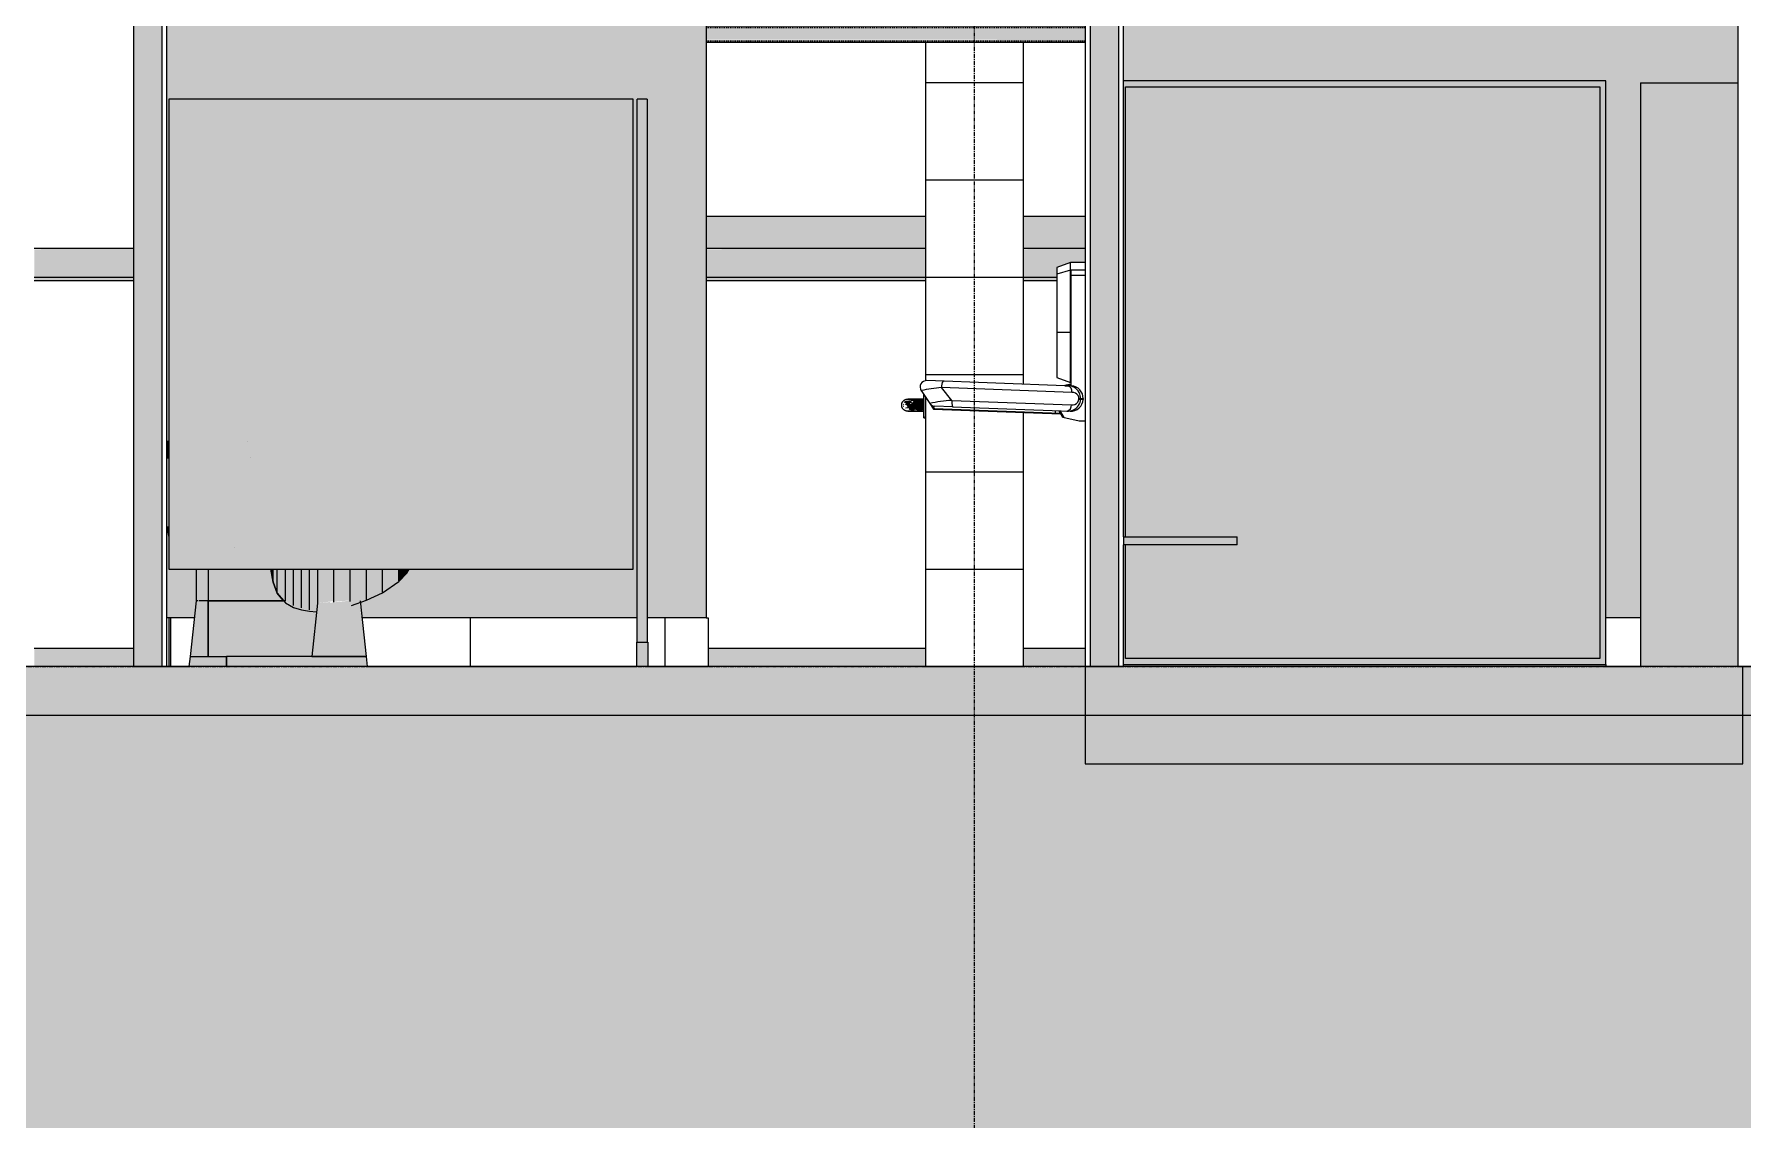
# Model space of a CAD drawing. Header units: inches. Extents: x -23445 to -32, y -314 to 853.
# Drawn here: x -18063.3 to -17852.5, y -55.9 to 78 of the extents above; entities that cross this region are included whole.
import ezdxf

# ---------------------------------------------------------------- set-up
doc = ezdxf.new("R2010")
doc.units = ezdxf.units.IN
doc.header["$MEASUREMENT"] = 0
doc.linetypes.add('Grid Line 1_2_', pattern=[0.875, 0.5, -0.125, 0.125, -0.125])
doc.linetypes.add('Hidden 1_8__2_', pattern=[0.1875, 0.125, -0.0625])
for name, color, linetype, lineweight in [('A-FLOR', 192, 'Continuous', 9), ('A-FLOR-LEVL', 51, 'Continuous', 9), ('A-FLOR-PATT', 8, 'Continuous', 25), ('A-GLAZ-CWMG', 51, 'Continuous', 9), ('A-WALL', 113, 'Continuous', 9), ('A-WALL-PATT', 111, 'Continuous', 25), ('C-TOPO', 7, 'Continuous', 9), ('I-FURN', 30, 'Continuous', 9), ('I-WALL', 2, 'Continuous', 9), ('P-SANR-FIXT', 6, 'Continuous', 9), ('Q-SPCQ', 91, 'Continuous', 9), ('S-BEAM', 12, 'Continuous', 9), ('S-GRID', 1, 'Continuous', 9)]:
    doc.layers.add(name, color=color, linetype=linetype, lineweight=lineweight)
pattern_1 = [(0, (-33544.221, 67.247), (61.44, 15.36), [2.534, -43.546, 2.534, -43.546, -245.76]), (0, (-33544.221, 67.247), (61.44, 15.36), [-92.16, 2.534, -89.626, 2.534, -43.546, -107.52]), (0, (-33544.221, 67.247), (61.44, 15.36), [-230.4, 2.534, -28.186, 2.534, -74.266]), (120, (-33521.181, 74.927), (-44.02215, 45.5286), [2.534, -43.546, 2.534, -43.546, -245.76]), (120, (-33521.181, 74.927), (-44.02215, 45.5286), [-92.16, 2.534, -89.626, 2.534, -43.546, -107.52]), (120, (-33521.181, 74.927), (-44.02215, 45.5286), [-230.4, 2.534, -28.186, 2.534, -74.266]), (240, (-33513.501, 105.647), (-17.41785, -60.8886), [2.534, -43.546, 2.534, -43.546, -245.76]), (240, (-33513.501, 105.647), (-17.41785, -60.8886), [-92.16, 2.534, -89.626, 2.534, -43.546, -107.52]), (240, (-33513.501, 105.647), (-17.41785, -60.8886), [-230.4, 2.534, -28.186, 2.534, -74.266])]
pattern_2 = [(0, (-32852.782, 12), (-48, 24), [48, 0, 0, 0]), (90, (-32828.78, 0), (-48, 3e-15), [12, -12]), (90, (-32840.78, 12), (-48, 3e-15), [12, -12]), (90, (-32816.78, 12), (-48, 3e-15), [12, -12]), (0, (-32852.782, 24), (-48, 24), [48, 0, 0, 0]), (90, (-32804.78, 0), (-48, 3e-15), [12, -12])]
pattern_3 = [(0, (-32889.5, 12), (-48, 24), [48, 0, 0, 0]), (90, (-32865.5, 0), (-48, 3e-15), [12, -12]), (90, (-32877.5, 12), (-48, 3e-15), [12, -12]), (90, (-32853.5, 12), (-48, 3e-15), [12, -12]), (0, (-32889.5, 24), (-48, 24), [48, 0, 0, 0]), (90, (-32841.5, 0), (-48, 3e-15), [12, -12])]

# ---------------------------------------------------------------- blocks, each defined once
blk = doc.blocks.new('Furniture 7 - Furniture 1-2413-Building Section - East_West looking South _ Fitness Center')
at = {"layer": 'I-FURN'}
blk.add_hatch(color=55, dxfattribs=at).paths.add_polyline_path([(-25369.52, 15), (-25369.52, 16), (-25383.52, 16), (-25383.52, 15), (-25381.37, 15)], flags=0)
at = {"layer": 'I-FURN', "color": 7}
for p, q in [((-25383.52, 16), (-25369.52, 16)), ((-25383.52, 16), (-25383.52, 15)), ((-25369.52, 15), (-25383.52, 15)), ((-25369.52, 15), (-25369.52, 16))]:
    blk.add_line(p, q, dxfattribs=at)
blk = doc.blocks.new('Toilet-Domestic-3D - Toilet-Domestic-3D-11065-Building Section - East_West looking South _ Fitness Center')
at = {"layer": 'P-SANR-FIXT'}
for points in [[(-25501.52, 27.29), (-25501.27, 27.29), (-25501.27, 27.75), (-25501.52, 27.68), (-25501.52, 27.39)], [(-25501.27, 26.02), (-25501.27, 27.29), (-25501.52, 27.29), (-25501.52, 26.02)], [(-25501.52, 25.75), (-25501.27, 25.83), (-25501.27, 26.02), (-25501.52, 26.02), (-25501.52, 25.75)], [(-25501.27, 17.25), (-25501.27, 25.75), (-25501.52, 25.75), (-25501.52, 17.25)], [(-25501.27, 15.97), (-25501.27, 17.25), (-25501.52, 17.19)], [(-25497.06, 8.12), (-25496.41, 8.12), (-25496.41, 12), (-25497.88, 12), (-25497.88, 8.12), (-25497.11, 8.12)], [(-25496.41, 8.12), (-25487.15, 8.12), (-25487.91, 9.04), (-25488.41, 10.41), (-25488.69, 12), (-25496.41, 12)], [(-25488.41, 10.47), (-25488.48, 12), (-25488.68, 12), (-25488.58, 11.43)], [(-25487.91, 9.09), (-25487.91, 12), (-25488.41, 12), (-25488.36, 10.31), (-25488.14, 9.72)], [(-25486.91, 8.05), (-25486.91, 12), (-25487.91, 12), (-25487.87, 9.04), (-25487.14, 8.12), (-25486.95, 8.08)], [(-25485.91, 7.49), (-25485.91, 12), (-25486.91, 12), (-25486.91, 8.05), (-25486.05, 7.56)], [(-25484.91, 7.22), (-25484.91, 12), (-25485.91, 12), (-25485.91, 7.49), (-25485.06, 7.26)], [(-25483.91, 7.07), (-25483.91, 12), (-25484.91, 12), (-25484.91, 7.22), (-25484.64, 7.16)], [(-25483.04, 6.99), (-25482.91, 8.08), (-25482.91, 12), (-25483.91, 12), (-25483.91, 7.07), (-25483.5, 7.03)], [(-25482.91, 7.83), (-25480.92, 8.08), (-25480.92, 12), (-25482.91, 12), (-25482.91, 7.96)], [(-25480.92, 7.97), (-25480.02, 8.1), (-25478.91, 8.13), (-25478.91, 12), (-25480.92, 12), (-25480.92, 7.97)], [(-25477.7, 7.94), (-25476.91, 8.25), (-25476.91, 12), (-25478.91, 12), (-25478.91, 8.11), (-25477.7, 7.96)], [(-25476.91, 8.25), (-25474.91, 9.17), (-25474.91, 12), (-25476.91, 12), (-25476.91, 8.37)], [(-25474.91, 9.17), (-25472.91, 10.57), (-25472.91, 12), (-25474.91, 12), (-25474.91, 9.59)], [(-25472.91, 10.57), (-25471.91, 11.61), (-25471.93, 12), (-25472.91, 12), (-25472.91, 11.01)], [(-25471.91, 11.51), (-25471.71, 12), (-25471.91, 12), (-25471.91, 11.61)], [(-25498.61, 1.25), (-25496.41, 1.25), (-25496.41, 8.12), (-25497.92, 8.08), (-25498.57, 1.59)], [(-25496.41, 1.25), (-25483.66, 1.25), (-25483.04, 6.99), (-25484.91, 7.22), (-25486.02, 7.55), (-25487.15, 8.12), (-25496.41, 8.08), (-25496.41, 3.2)], [(-25481.41, 1.25), (-25481.41, 7.97), (-25482.95, 7.82), (-25483.66, 1.25)], [(-25481.41, 1.25), (-25476.91, 1.25), (-25477.77, 7.96), (-25478.26, 8.03), (-25479.03, 8.12), (-25481.41, 7.88), (-25481.41, 3.2)], [(-25495.42, 0), (-25494.16, 0), (-25494.16, 1.25), (-25498.66, 1.25), (-25498.8, 0), (-25495.6, 0)], [(-25494.16, 0), (-25494.16, 0), (-25494.16, 1.25)], [(-25494.16, 0), (-25481.41, 0), (-25481.41, 1.25), (-25494.16, 1.25)], [(-25477.77, 0), (-25476.78, 0), (-25476.91, 1.25), (-25481.41, 1.25), (-25481.41, 0), (-25477.88, 0)]]:
    blk.add_hatch(color=50, dxfattribs=at).paths.add_polyline_path(points, flags=0)
at = {"layer": 'P-SANR-FIXT', "color": 7}
for p, q in [((-25501.27, 27.75), (-25501.52, 27.75)), ((-25501.52, 25.75), (-25501.27, 25.75)), ((-25501.52, 17.25), (-25501.27, 17.25)), ((-25501.52, 17.19), (-25501.27, 15.97)), ((-25497.91, 12), (-25497.91, 8.12)), ((-25496.41, 12), (-25496.41, 8.12)), ((-25496.41, 12), (-25496.41, 8.12)), ((-25488.41, 10.41), (-25488.69, 12)), ((-25488.69, 12), (-25488.41, 10.41)), ((-25488.41, 10.47), (-25488.41, 11.98)), ((-25487.91, 9.09), (-25487.91, 11.98)), ((-25486.91, 8.07), (-25486.91, 11.98)), ((-25485.91, 7.52), (-25485.91, 11.98)), ((-25484.91, 7.26), (-25484.91, 11.98)), ((-25483.91, 7.02), (-25483.91, 11.99)), ((-25482.91, 7.79), (-25482.91, 11.99)), ((-25480.92, 7.93), (-25480.92, 11.98)), ((-25478.91, 8.03), (-25478.91, 11.98)), ((-25476.91, 8.25), (-25476.91, 11.98)), ((-25474.91, 9.17), (-25474.91, 11.98)), ((-25472.91, 10.57), (-25472.91, 11.99)), ((-25472.91, 10.51), (-25471.91, 11.51)), ((-25471.91, 11.51), (-25471.63, 12)), ((-25471.91, 11.51), (-25471.91, 11.96)), ((-25487.91, 9.04), (-25488.41, 10.41)), ((-25488.41, 10.41), (-25487.91, 9.04)), ((-25487.15, 8.12), (-25487.91, 9.04)), ((-25487.91, 9.04), (-25486.91, 7.85)), ((-25476.91, 8.19), (-25474.91, 9.12)), ((-25474.91, 9.12), (-25472.91, 10.51)), ((-25497.91, 8.12), (-25498.66, 1.25)), ((-25497.79, 8.12), (-25497.91, 8.12)), ((-25497.71, 8.12), (-25497.86, 8.12)), ((-25497.32, 8.12), (-25497.59, 8.12)), ((-25497.16, 8.12), (-25497.32, 8.12)), ((-25496.41, 8.12), (-25497.18, 8.12)), ((-25496.41, 8.12), (-25496.41, 1.25)), ((-25496.41, 8.12), (-25487.15, 8.12)), ((-25496.41, 1.25), (-25496.41, 8.12)), ((-25486.99, 8.12), (-25496.41, 8.12)), ((-25486.91, 7.85), (-25485.91, 7.28)), ((-25485.91, 7.28), (-25484.91, 7.01)), ((-25484.91, 7.01), (-25483.91, 6.84)), ((-25483.91, 6.84), (-25483.06, 6.76)), ((-25482.95, 7.83), (-25483.66, 1.25)), ((-25478.75, 7.52), (-25476.91, 8.19)), ((-25476.91, 1.25), (-25477.66, 8.12)), ((-25498.66, 1.25), (-25498.8, 0)), ((-25498.66, 1.25), (-25498.61, 1.25)), ((-25498.61, 1.25), (-25494.16, 1.25)), ((-25494.16, 1.25), (-25494.16, 0)), ((-25494.16, 0), (-25494.16, 1.25)), ((-25481.41, 1.25), (-25494.16, 1.25)), ((-25483.66, 1.25), (-25481.41, 1.25)), ((-25480.02, 1.25), (-25481.41, 1.25)), ((-25481.41, 1.25), (-25480.02, 1.25)), ((-25478.77, 1.25), (-25480.02, 1.25)), ((-25480.02, 1.25), (-25478.77, 1.25)), ((-25477.77, 1.25), (-25478.77, 1.25)), ((-25478.77, 1.25), (-25477.77, 1.25)), ((-25477.13, 1.25), (-25477.77, 1.25)), ((-25477.77, 1.25), (-25477.13, 1.25)), ((-25476.91, 1.25), (-25477.13, 1.25)), ((-25477.13, 1.25), (-25476.91, 1.25)), ((-25476.78, 0), (-25476.91, 1.25))]:
    blk.add_line(p, q, dxfattribs=at)
at = {"layer": 'P-SANR-FIXT', "color": 7, "flags": 128}
for points in [[(-25491.55, 27.75), (-25491.55, 27.75), (-25491.55, 27.75)], [(-25491.19, 25.75), (-25491.19, 25.75), (-25491.19, 25.75)], [(-25493.13, 14.75), (-25493.13, 14.75), (-25493.13, 14.75)]]:
    blk.add_lwpolyline(points, dxfattribs=at)
blk = doc.blocks.new('Locker-Double Stacked - 12_ x 12_-11070-Building Section - East_West looking South _ Fitness Center')
at = {"layer": 'I-FURN'}
blk.add_hatch(color=251, dxfattribs=at).paths.add_polyline_path([(-25307.77, 0), (-25307.77, 72), (-25319.77, 72), (-25319.77, 0), (-25311.19, 0)], flags=0)
at = {"layer": 'I-FURN', "color": 7}
for p, q in [((-25319.77, 72), (-25307.77, 72)), ((-25319.77, 72), (-25319.77, 0)), ((-25307.77, 72), (-25307.77, 0)), ((-25307.77, 0), (-25319.77, 0))]:
    blk.add_line(p, q, dxfattribs=at)
blk = doc.blocks.new('Partition-Floor_Braced-Bradley_Corp-St_Stl-ADA-N_Stalls - ADA _optional_ _ n Standard Stalls-320718-Building Section - East_West looking South _ Fitness Center')
at = {"layer": 'Q-SPCQ'}
for color, points in [(252, [(-25495.42, 12), (-25444.02, 12), (-25444.02, 70), (-25501.27, 70), (-25501.27, 12)]), (252, [(-25443.12, 3), (-25442.27, 3), (-25442.27, 70), (-25443.52, 70), (-25443.52, 3)]), (9, [(-25442.78, 0), (-25442.2, 0), (-25442.2, 3), (-25443.58, 3), (-25443.58, 0), (-25443.12, 0)])]:
    blk.add_hatch(color=color, dxfattribs=at).paths.add_polyline_path(points, flags=0)
at = {"layer": 'Q-SPCQ', "color": 7}
for p, q in [((-25444.02, 70), (-25501.27, 70)), ((-25501.27, 70), (-25501.27, 12)), ((-25444.02, 12), (-25444.02, 70)), ((-25443.52, 3), (-25443.52, 70)), ((-25442.27, 70), (-25443.52, 70)), ((-25442.27, 70), (-25442.27, 3)), ((-25501.27, 12), (-25444.02, 12)), ((-25443.58, 3), (-25442.2, 3)), ((-25443.58, 3), (-25443.58, 0)), ((-25442.2, 3), (-25442.2, 0))]:
    blk.add_line(p, q, dxfattribs=at)
blk = doc.blocks.new('817_Grab_Bars - 8170-001240-25748-Building Section - East_West looking South _ Fitness Center')
at = {"layer": 'Q-SPCQ'}
h = blk.add_hatch(color=9, dxfattribs=at)
h.paths.add_polyline_path([(-25409.12, 32.25), (-25408.89, 32.25), (-25408.89, 32.44), (-25409.05, 32.5), (-25408.89, 32.62), (-25408.89, 32.97), (-25410.44, 32.77), (-25410.67, 32.62), (-25410.45, 32.5), (-25410.38, 32.42), (-25410.52, 32.25), (-25409.27, 32.25)], flags=0)
h.paths.add_polyline_path([(-25410.74, 32.25), (-25410.52, 32.25), (-25410.67, 32.42)], flags=0)
h.paths.add_polyline_path([(-25409.88, 32.37), (-25409.82, 32.5), (-25409.66, 32.41)], flags=0)
h.paths.add_polyline_path([(-25409.54, 32.57), (-25409.72, 32.65), (-25409.61, 32.77), (-25409.46, 32.7)], flags=0)
h = blk.add_hatch(color=9, dxfattribs=at)
h.paths.add_polyline_path([(-25409.37, 31.59), (-25409.25, 31.69), (-25408.89, 31.6), (-25408.89, 32.25), (-25410.3, 32.25), (-25410.15, 32), (-25410.39, 31.99), (-25410.48, 31.86), (-25409.96, 31.85), (-25410.03, 31.74), (-25409.89, 31.64), (-25409.37, 31.59)], flags=0)
h.paths.add_polyline_path([(-25410.58, 32), (-25410.63, 32.25), (-25410.73, 32.02)], flags=0)
for points in [[(-25408.89, 32.44), (-25408.89, 32.62), (-25409.11, 32.46)], [(-25408.89, 32.25), (-25408.17, 32.25), (-25408.17, 32.97), (-25408.89, 32.9), (-25408.89, 32.44)], [(-25408.89, 31.53), (-25408.17, 31.6), (-25408.17, 32.25), (-25408.89, 32.25), (-25408.89, 31.6)]]:
    blk.add_hatch(color=9, dxfattribs=at).paths.add_polyline_path(points, flags=0)
h = blk.add_hatch(color=9, dxfattribs=at)
h.paths.add_polyline_path([(-25407.89, 30.69), (-25407.89, 30.83), (-25408.17, 30.79)], flags=0)
h.paths.add_polyline_path([(-25407.89, 30.9), (-25407.96, 33.25), (-25408.17, 33.57), (-25408.17, 30.9)], flags=0)
at = {"layer": 'Q-SPCQ', "color": 7}
for p, q in [((-25408.17, 33), (-25408.89, 33)), ((-25408.17, 33), (-25408.89, 33)), ((-25408.17, 30.69), (-25408.17, 33.58)), ((-25408.89, 31.5), (-25408.17, 31.5)), ((-25408.89, 31.5), (-25408.17, 31.5)), ((-25408.17, 30.9), (-25408.17, 30.69)), ((-25408.17, 30.69), (-25408.17, 30.9)), ((-25408.17, 30.9), (-25408.17, 30.69)), ((-25408.17, 30.69), (-25407.89, 30.69)), ((-25408.17, 30.69), (-25407.89, 30.69))]:
    blk.add_line(p, q, dxfattribs=at)
at = {"layer": 'Q-SPCQ', "color": 7, "flags": 128}
for points in [[(-25410.89, 32.25), (-25410.89, 32.28), (-25410.89, 32.31), (-25410.88, 32.34), (-25410.88, 32.37), (-25410.88, 32.4), (-25410.87, 32.43), (-25410.86, 32.46), (-25410.85, 32.49), (-25410.84, 32.51), (-25410.83, 32.54), (-25410.82, 32.57), (-25410.81, 32.6), (-25410.79, 32.62), (-25410.78, 32.65), (-25410.76, 32.67), (-25410.74, 32.7), (-25410.72, 32.72), (-25410.7, 32.74), (-25410.68, 32.77), (-25410.66, 32.79), (-25410.64, 32.81), (-25410.62, 32.83), (-25410.59, 32.85), (-25410.57, 32.86), (-25410.55, 32.88), (-25410.52, 32.9), (-25410.49, 32.91), (-25410.47, 32.93), (-25410.44, 32.94), (-25410.41, 32.95), (-25410.38, 32.96), (-25410.36, 32.97), (-25410.33, 32.98), (-25410.3, 32.98), (-25410.27, 32.99), (-25410.24, 32.99), (-25410.21, 33), (-25410.18, 33), (-25410.15, 33), (-25410.14, 33)], [(-25410.14, 31.5), (-25410.17, 31.5), (-25410.2, 31.5), (-25410.23, 31.51), (-25410.26, 31.51), (-25410.29, 31.51), (-25410.32, 31.52), (-25410.35, 31.53), (-25410.38, 31.54), (-25410.4, 31.55), (-25410.43, 31.56), (-25410.46, 31.57), (-25410.49, 31.58), (-25410.51, 31.6), (-25410.54, 31.61), (-25410.56, 31.63), (-25410.59, 31.65), (-25410.61, 31.67), (-25410.63, 31.69), (-25410.66, 31.71), (-25410.68, 31.73), (-25410.7, 31.75), (-25410.72, 31.77), (-25410.74, 31.8), (-25410.75, 31.82), (-25410.77, 31.84), (-25410.79, 31.87), (-25410.8, 31.9), (-25410.82, 31.92), (-25410.83, 31.95), (-25410.84, 31.98), (-25410.85, 32.01), (-25410.86, 32.03), (-25410.87, 32.06), (-25410.87, 32.09), (-25410.88, 32.12), (-25410.88, 32.15), (-25410.89, 32.18), (-25410.89, 32.21), (-25410.89, 32.24), (-25410.89, 32.25)], [(-25410.14, 33), (-25410.14, 33), (-25410.14, 33), (-25410.13, 33), (-25410.12, 33), (-25410.12, 33), (-25410.1, 33), (-25410.09, 33), (-25410.08, 33), (-25410.06, 33), (-25410.04, 33), (-25410.02, 33), (-25410, 33), (-25409.97, 33), (-25409.95, 33), (-25409.92, 33), (-25409.89, 33), (-25409.86, 33), (-25409.83, 33), (-25409.8, 33), (-25409.76, 33), (-25409.72, 33), (-25409.69, 33), (-25409.65, 33), (-25409.61, 33), (-25409.57, 33), (-25409.52, 33), (-25409.48, 33), (-25409.43, 33), (-25409.39, 33), (-25409.34, 33), (-25409.3, 33), (-25409.25, 33), (-25409.2, 33), (-25409.15, 33), (-25409.1, 33), (-25409.05, 33), (-25409, 33), (-25408.95, 33), (-25408.9, 33), (-25408.89, 33)], [(-25408.89, 33), (-25408.94, 33), (-25408.99, 33), (-25409.04, 33), (-25409.09, 33), (-25409.14, 33), (-25409.19, 33), (-25409.24, 33), (-25409.28, 33), (-25409.33, 33), (-25409.38, 33), (-25409.42, 33), (-25409.47, 33), (-25409.51, 33), (-25409.55, 33), (-25409.6, 33), (-25409.64, 33), (-25409.68, 33), (-25409.71, 33), (-25409.75, 33), (-25409.79, 33), (-25409.82, 33), (-25409.85, 33), (-25409.88, 33), (-25409.91, 33), (-25409.94, 33), (-25409.97, 33), (-25409.99, 33), (-25410.02, 33), (-25410.04, 33), (-25410.06, 33), (-25410.07, 33), (-25410.09, 33), (-25410.1, 33), (-25410.11, 33), (-25410.12, 33), (-25410.13, 33), (-25410.14, 33), (-25410.14, 33), (-25410.14, 33)], [(-25408.89, 31.5), (-25408.94, 31.5), (-25408.99, 31.5), (-25409.04, 31.5), (-25409.09, 31.5), (-25409.14, 31.5), (-25409.19, 31.5), (-25409.24, 31.5), (-25409.28, 31.5), (-25409.33, 31.5), (-25409.38, 31.5), (-25409.42, 31.5), (-25409.47, 31.5), (-25409.51, 31.5), (-25409.55, 31.5), (-25409.6, 31.5), (-25409.64, 31.5), (-25409.68, 31.5), (-25409.71, 31.5), (-25409.75, 31.5), (-25409.79, 31.5), (-25409.82, 31.5), (-25409.85, 31.5), (-25409.88, 31.5), (-25409.91, 31.5), (-25409.94, 31.5), (-25409.97, 31.5), (-25409.99, 31.5), (-25410.02, 31.5), (-25410.04, 31.5), (-25410.06, 31.5), (-25410.07, 31.5), (-25410.09, 31.5), (-25410.1, 31.5), (-25410.11, 31.5), (-25410.12, 31.5), (-25410.13, 31.5), (-25410.14, 31.5), (-25410.14, 31.5), (-25410.14, 31.5)], [(-25410.14, 31.5), (-25410.14, 31.5), (-25410.14, 31.5), (-25410.13, 31.5), (-25410.12, 31.5), (-25410.12, 31.5), (-25410.1, 31.5), (-25410.09, 31.5), (-25410.08, 31.5), (-25410.06, 31.5), (-25410.04, 31.5), (-25410.02, 31.5), (-25410, 31.5), (-25409.97, 31.5), (-25409.95, 31.5), (-25409.92, 31.5), (-25409.89, 31.5), (-25409.86, 31.5), (-25409.83, 31.5), (-25409.8, 31.5), (-25409.76, 31.5), (-25409.72, 31.5), (-25409.69, 31.5), (-25409.65, 31.5), (-25409.61, 31.5), (-25409.57, 31.5), (-25409.52, 31.5), (-25409.48, 31.5), (-25409.43, 31.5), (-25409.39, 31.5), (-25409.34, 31.5), (-25409.3, 31.5), (-25409.25, 31.5), (-25409.2, 31.5), (-25409.15, 31.5), (-25409.1, 31.5), (-25409.05, 31.5), (-25409, 31.5), (-25408.95, 31.5), (-25408.9, 31.5), (-25408.89, 31.5)]]:
    blk.add_lwpolyline(points, dxfattribs=at)
blk = doc.blocks.new('Bradley-Washroom_Accessories-Mirrors-780_Custom - Bradley-Washroom_Accessories-Mirrors-780_Custom-177612-Building Section - East_West looking South _ Fitness Center')
at = {"layer": 'Q-SPCQ'}
for color, points in [(9, [(-25383.52, 0.25), (-25324.02, 0.25), (-25324.02, 72.25), (-25383.52, 72.25), (-25383.52, 16), (-25383.27, 16), (-25383.27, 71.5), (-25324.77, 71.5), (-25324.77, 1), (-25383.27, 1), (-25383.27, 15), (-25383.52, 15), (-25383.52, 0.75)]), (7, [(-25324.77, 1), (-25324.77, 71.5), (-25383.27, 71.5), (-25383.27, 16), (-25369.52, 16), (-25369.52, 15), (-25383.27, 15), (-25383.27, 1), (-25369.52, 1)])]:
    blk.add_hatch(color=color, dxfattribs=at).paths.add_polyline_path(points, flags=0)
at = {"layer": 'Q-SPCQ', "color": 7}
for p, q in [((-25324.02, 72.25), (-25383.52, 72.25)), ((-25324.02, 0.25), (-25324.02, 72.25)), ((-25383.27, 71.5), (-25324.77, 71.5)), ((-25383.27, 16), (-25383.27, 71.5)), ((-25324.77, 71.5), (-25324.77, 1)), ((-25383.27, 1), (-25383.27, 15)), ((-25383.52, 0.25), (-25324.02, 0.25)), ((-25324.77, 1), (-25383.27, 1))]:
    blk.add_line(p, q, dxfattribs=at)
blk = doc.blocks.new('HSS-Hollow Structural Section - HSS2X2X3_16-322122-Building Section - East_West looking South _ Fitness Center')
at = {"layer": 'S-BEAM'}
for points in [[(-25388.27, 78.65), (-25388.27, 79), (-25435.02, 78.93), (-25435.02, 78.65), (-25390.14, 78.65)], [(-25388.27, 77.35), (-25388.27, 78.65), (-25435.02, 78.65), (-25435.02, 77.35), (-25390.14, 77.35)], [(-25416.46, 77), (-25388.27, 77.07), (-25388.27, 77.35), (-25435.02, 77.32), (-25435.02, 77), (-25425.24, 77)]]:
    blk.add_hatch(color=9, dxfattribs=at).paths.add_polyline_path(points, flags=0)
at = {"layer": 'S-BEAM', "color": 7}
for p, q in [((-25388.27, 79), (-25435.02, 79)), ((-25435.02, 77), (-25388.27, 77))]:
    blk.add_line(p, q, dxfattribs=at)
at = {"layer": 'S-BEAM', "color": 7, "linetype": 'Hidden 1_8__2_'}
for p, q in [((-25435.02, 78.83), (-25388.27, 78.83)), ((-25435.02, 77.17), (-25388.27, 77.17))]:
    blk.add_line(p, q, dxfattribs=at)
blk = doc.blocks.new('Plate - 1_2X6-187692-Building Section - East_West looking South _ Fitness Center')
at = {"layer": 'S-BEAM'}
h = blk.add_hatch(color=55, dxfattribs=at)
h.paths.add_polyline_path([(-25395.89, 51.55), (-25388.27, 51.55), (-25388.27, 55.55), (-25395.89, 55.55)], flags=0)
h.paths.add_polyline_path([(-25407.89, 51.55), (-25407.89, 55.55), (-25435.02, 55.55), (-25435.02, 51.55), (-25416.46, 51.55)], flags=0)
at = {"layer": 'S-BEAM', "color": 7}
for p, q in [((-25435.02, 55.55), (-25407.89, 55.55)), ((-25395.89, 55.55), (-25388.27, 55.55))]:
    blk.add_line(p, q, dxfattribs=at)
blk = doc.blocks.new('Change_Table-Flip_Down-Frost_Products_LTD_-1125 - Polyethylene-White-366105-Building Section - East_West looking South _ Fitness Center')
at = {"layer": 'Q-SPCQ', "color": 130, "lineweight": 13}
for p, q in [((-25390.07, 49.84), (-25391.77, 49.22)), ((-25391.77, 49.22), (-25391.77, 35.66)), ((-25390.07, 48.88), (-25391.77, 48.42)), ((-25390.07, 35.05), (-25390.07, 49.84)), ((-25388.27, 49.84), (-25390.07, 49.84)), ((-25388.27, 48.88), (-25390.07, 48.88)), ((-25390.02, 48.88), (-25390.02, 34.71)), ((-25390.02, 48.28), (-25388.27, 48.28)), ((-25390.02, 41.22), (-25391.77, 41.22)), ((-25408.49, 34.04), (-25407.43, 32.47)), ((-25390.76, 34.65), (-25407.79, 35.28)), ((-25404.72, 32.84), (-25405.98, 34.41)), ((-25389.89, 33.82), (-25405.98, 34.41)), ((-25391.77, 35.66), (-25390.07, 35.05)), ((-25390.76, 34.65), (-25390.39, 34.64)), ((-25390.07, 35.05), (-25390.02, 35.05)), ((-25390.02, 35.05), (-25390.02, 34.81)), ((-25407.43, 32.47), (-25406.95, 31.75)), ((-25407.14, 32.21), (-25406.89, 31.85)), ((-25406.89, 31.85), (-25406.95, 31.75)), ((-25406.95, 31.75), (-25391.25, 31.17)), ((-25406.89, 31.85), (-25391.31, 31.27)), ((-25404.63, 32.04), (-25406.8, 32.12)), ((-25404.72, 32.84), (-25389.95, 32.3)), ((-25404.63, 32.04), (-25390.09, 31.5)), ((-25388.52, 32.94), (-25389.03, 32.96)), ((-25389.02, 33.09), (-25388.51, 33.07)), ((-25388.81, 33.08), (-25388.82, 32.95)), ((-25388.51, 33.07), (-25388.52, 32.94)), ((-25391.96, 31.57), (-25391.97, 31.19)), ((-25391, 30.76), (-25391.48, 31.55)), ((-25391.37, 31.55), (-25390.89, 30.74)), ((-25391.25, 31.17), (-25391, 30.76)), ((-25391, 30.76), (-25389.01, 30.3)), ((-25389.01, 30.3), (-25388.27, 30.3))]:
    blk.add_line(p, q, dxfattribs=at)
at = {"layer": 'Q-SPCQ', "color": 7}
blk.add_line((-25406.97, 32.14), (-25406.88, 32.12), dxfattribs=at)
at = {"layer": 'Q-SPCQ', "color": 130, "lineweight": 13}
for centre, radius, start, end in [((-25407.82, 34.48), 0.8, 87.8811, 213.9085), ((-25404.07, 13.23), 21.27, 95.1371, 101.9817), ((-25404.51, 34.48), 1.47, 150.3167, 182.6335), ((-25390.02, 33), 1.81, 90, 114.1712), ((-25390.38, 33.07), 1.56, 264.823, 90.3037), ((-25390.02, 33), 1.71, 90, 106.2735), ((-25390.57, 33.97), 0.697, 347.7093, 74.2407), ((-25389.8, 33.05), 0.773, 258.4737, 97.2886), ((-25402.24, 4.5), 28.45, 95.0033, 100.5264), ((-25406.77, 32.92), 0.8, 213.9085, 267.8811), ((-25401.96, 32.74), 2.75, 177.9571, 194.8424), ((-25390.7, 32.24), 0.755, 285.8122, 4.1878)]:
    blk.add_arc(centre, radius, start, end, dxfattribs=at)
for centre, start_param, end_param in [((-25390.03, 33.12), 3.141593, 4.712389), ((-25390.04, 33), 1.570796, 3.141593)]:
    blk.add_ellipse(centre, major_axis=(-1.52, 0.06), ratio=0.984808, start_param=start_param, end_param=end_param, dxfattribs=at)
blk = doc.blocks.new('Locker Rooms and Restrooms_rvt-2-Building Section - East_West looking South _ Fitness Center')
at = {"layer": 'A-FLOR'}
blk.add_hatch(color=9, dxfattribs=at).paths.add_polyline_path([(-25381.37, -12), (-25307.14, -12), (-25307.14, 0), (-25388.27, 0), (-25388.27, -12)], flags=0)
at = {"layer": 'A-WALL-PATT', "lineweight": 9}
h = blk.add_hatch(dxfattribs=at)
h.set_pattern_fill('FP_24', color=27, style=0, pattern_type=2)
h.set_pattern_definition([(0, (-32860.22, 12), (-48, 24), [48, 0, 0, 0]), (90, (-32836.22, 0), (-48, 3e-15), [12, -12]), (90, (-32848.22, 12), (-48, 3e-15), [12, -12]), (90, (-32824.22, 12), (-48, 3e-15), [12, -12]), (0, (-32860.22, 24), (-48, 24), [48, 0, 0, 0]), (90, (-32812.22, 0), (-48, 3e-15), [12, -12])])
h.paths.add_polyline_path([(-25407.89, 0), (-25403.33, 0), (-25403.33, 31.61), (-25406.95, 31.75), (-25407.89, 33.15), (-25407.89, 17.85)], flags=0)
h.paths.add_polyline_path([(-25403.33, 35.12), (-25403.33, 77), (-25407.89, 77), (-25407.89, 35.27), (-25407.43, 35.27), (-25406.95, 35.25)], flags=0)
h.paths.add_polyline_path([(-25403.33, 79), (-25403.33, 96), (-25407.89, 96), (-25407.89, 79), (-25407.69, 79)], flags=0)
h = blk.add_hatch(dxfattribs=at)
h.set_pattern_fill('FP_23', color=27, style=0, pattern_type=2)
h.set_pattern_definition(pattern_2)
h.paths.add_polyline_path([(-25403.33, 0), (-25400.45, 0), (-25400.45, 31.51), (-25403.33, 31.61), (-25403.33, 17.85)], flags=0)
h.paths.add_polyline_path([(-25400.45, 35.01), (-25400.45, 77), (-25403.33, 77), (-25403.33, 35.12)], flags=0)
h.paths.add_polyline_path([(-25403.33, 79), (-25400.45, 79), (-25400.45, 96), (-25403.33, 96), (-25403.33, 81.34)], flags=0)
h = blk.add_hatch(dxfattribs=at)
h.set_pattern_fill('FP_23', color=27, style=0, pattern_type=2)
h.set_pattern_definition(pattern_2)
h.paths.add_polyline_path([(-25395.89, 0), (-25395.89, 31.34), (-25400.45, 31.51), (-25400.45, 0), (-25398.92, 0)], flags=0)
h.paths.add_polyline_path([(-25395.89, 34.84), (-25395.89, 77), (-25400.45, 77), (-25400.45, 35.01), (-25398.92, 34.95)], flags=0)
h.paths.add_polyline_path([(-25395.89, 79), (-25395.89, 96), (-25400.45, 96), (-25400.45, 79), (-25398.92, 79)], flags=0)
h = blk.add_hatch(dxfattribs=at)
h.set_pattern_fill('FP_11', style=0, pattern_type=2)
h.set_pattern_definition(pattern_1)
h.paths.add_polyline_path([(-25387.64, 0), (-25387.64, 96), (-25388.27, 96), (-25388.27, 0)], flags=0)
h = blk.add_hatch(dxfattribs=at)
h.set_pattern_fill('FP_11', style=0, pattern_type=2)
h.set_pattern_definition(pattern_1)
h.paths.add_polyline_path([(-25383.52, 0), (-25383.52, 96), (-25384.14, 96), (-25384.14, 0)], flags=0)
h = blk.add_hatch(dxfattribs=at)
h.set_pattern_fill('FP_27', color=27, style=0, pattern_type=2)
h.set_pattern_definition(pattern_3)
h.paths.add_polyline_path([(-25501.52, 0), (-25501.27, 0), (-25501.27, 6), (-25501.52, 6), (-25501.52, 1.25)], flags=0)
h.paths.add_polyline_path([(-25501.02, 0), (-25498.8, 0), (-25498.17, 6), (-25501.02, 6), (-25501.02, 1.25)], flags=0)
h.paths.add_polyline_path([(-25476.78, 0), (-25443.58, 0), (-25443.58, 6), (-25477.47, 6), (-25476.91, 1.25)], flags=0)
h.paths.add_polyline_path([(-25435.02, 0), (-25435.02, 6), (-25442.27, 6), (-25442.2, 0)], flags=0)
h = blk.add_hatch(dxfattribs=at)
h.set_pattern_fill('FP_27', color=27, style=0, pattern_type=2)
h.set_pattern_definition(pattern_3)
h.paths.add_polyline_path([(-25434.77, 0), (-25434.77, 6), (-25435.02, 6), (-25435.02, 0)], flags=0)
h = blk.add_hatch(dxfattribs=at)
h.set_pattern_fill('FP_26', color=27, style=0, pattern_type=2)
h.set_pattern_definition([(0, (-32762.5, 12), (-48, 24), [48, 0, 0, 0]), (90, (-32738.5, 0), (-48, 3e-15), [12, -12]), (90, (-32750.5, 12), (-48, 3e-15), [12, -12]), (90, (-32726.5, 12), (-48, 3e-15), [12, -12]), (0, (-32762.5, 24), (-48, 24), [48, 0, 0, 0]), (90, (-32714.5, 0), (-48, 3e-15), [12, -12])])
h.paths.add_polyline_path([(-25324.02, 0), (-25319.77, 0), (-25319.77, 6), (-25324.02, 6), (-25324.02, 0.25)], flags=0)
at = {"layer": 'I-WALL'}
for color, points in [(9, [(-25504.2, 0), (-25502.14, 0), (-25502.14, 154.22), (-25505.64, 154.22), (-25505.64, 0)]), (135, [(-25501.02, 0), (-25501.02, 6), (-25501.27, 6), (-25501.27, 0)])]:
    blk.add_hatch(color=color, dxfattribs=at).paths.add_polyline_path(points, flags=0)
at = {"layer": 'I-WALL', "lineweight": 5}
h = blk.add_hatch(color=90, dxfattribs=at)
h.paths.add_polyline_path([(-25501.27, 6), (-25498.13, 6), (-25497.88, 9.04), (-25497.88, 12), (-25501.27, 12), (-25501.27, 15.97), (-25501.52, 17.19), (-25501.52, 6)], flags=0)
h.paths.add_polyline_path([(-25435.64, 6), (-25435.64, 96), (-25501.52, 96), (-25501.52, 27.75), (-25501.27, 27.75), (-25501.27, 70), (-25444.02, 70), (-25444.02, 12), (-25471.65, 12), (-25471.95, 11.48), (-25473.34, 10.27), (-25475.32, 8.99), (-25477.7, 7.94), (-25477.47, 6), (-25443.52, 6), (-25443.52, 70), (-25442.27, 70), (-25442.27, 6)], flags=0)
h.paths.add_polyline_path([(-25487.14, 8.13), (-25487.91, 9.09), (-25488.49, 10.93), (-25488.38, 10.31), (-25487.91, 9.04), (-25487.15, 8.13)], flags=0)
for color, points in [(90, [(-25435.64, 6), (-25435.02, 6), (-25435.02, 96), (-25435.64, 96), (-25435.64, 8.08)]), (254, [(-25384.14, 0), (-25384.14, 96), (-25387.64, 96), (-25387.64, 0)])]:
    blk.add_hatch(color=color, dxfattribs=at).paths.add_polyline_path(points, flags=0)
at = {"layer": 'I-WALL'}
h = blk.add_hatch(color=50, dxfattribs=at)
h.paths.add_polyline_path([(-25381.37, 0), (-25324.02, 0), (-25324.02, 0.25), (-25383.52, 0.25), (-25383.52, 0), (-25383.27, 0)], flags=0)
h.paths.add_polyline_path([(-25319.77, 6), (-25319.77, 72), (-25307.77, 72), (-25307.77, 96), (-25383.52, 96), (-25383.52, 72.25), (-25324.02, 72.25), (-25324.02, 6)], flags=0)
at = {"layer": 'A-FLOR', "color": 250, "lineweight": 25}
for p, q in [((-25319.77, 0), (-25388.27, 0)), ((-25388.27, 0), (-25388.27, -12)), ((-25307.14, 0), (-25307.77, 0)), ((-25307.14, -12), (-25307.14, 0)), ((-25388.27, -12), (-25307.14, -12))]:
    blk.add_line(p, q, dxfattribs=at)
at = {"layer": 'A-WALL', "color": 7}
for p, q in [((-25502.14, 154.22), (-25502.14, 0)), ((-25387.64, 96), (-25387.64, 0)), ((-25384.14, 96), (-25384.14, 0))]:
    blk.add_line(p, q, dxfattribs=at)
at = {"layer": 'I-WALL', "color": 250, "lineweight": 25}
for p, q in [((-25505.64, 154.22), (-25505.64, 0)), ((-25501.52, 0), (-25501.52, 154.22)), ((-25388.27, 96), (-25388.27, 0)), ((-25383.52, 16), (-25383.52, 96)), ((-25383.52, 0), (-25383.52, 15)), ((-25501.27, 6), (-25501.27, 0)), ((-25501.02, 6), (-25501.27, 6)), ((-25501.02, 0), (-25501.02, 6)), ((-25505.64, 0), (-25501.52, 0)), ((-25501.27, 0), (-25501.02, 0)), ((-25388.27, 0), (-25383.52, 0))]:
    blk.add_line(p, q, dxfattribs=at)
at = {"layer": 'I-WALL', "color": 7}
for p, q in [((-25435.02, 96), (-25435.02, 6)), ((-25407.89, 35.27), (-25407.89, 77.01)), ((-25395.89, 77.03), (-25395.89, 34.84)), ((-25407.89, 0), (-25407.89, 33.15)), ((-25395.89, 31.34), (-25395.89, 0)), ((-25501.27, 6), (-25501.52, 6)), ((-25498.13, 6), (-25501.02, 6)), ((-25443.52, 6), (-25477.47, 6)), ((-25435.02, 6), (-25442.27, 6)), ((-25435.02, 6), (-25434.77, 6)), ((-25434.77, 6), (-25434.77, 0)), ((-25319.77, 6), (-25324.02, 6)), ((-25324.02, 0.25), (-25324.02, 0))]:
    blk.add_line(p, q, dxfattribs=at)
at = {"lineweight": 9}
for name in ['HSS-Hollow Structural Section - HSS2X2X3_16-322122-Building Section - East_West looking South _ Fitness Center', 'Bradley-Washroom_Accessories-Mirrors-780_Custom - Bradley-Washroom_Accessories-Mirrors-780_Custom-177612-Building Section - East_West looking South _ Fitness Center', 'Locker-Double Stacked - 12_ x 12_-11070-Building Section - East_West looking South _ Fitness Center', 'Partition-Floor_Braced-Bradley_Corp-St_Stl-ADA-N_Stalls - ADA _optional_ _ n Standard Stalls-320718-Building Section - East_West looking South _ Fitness Center', 'Plate - 1_2X6-187692-Building Section - East_West looking South _ Fitness Center', 'Change_Table-Flip_Down-Frost_Products_LTD_-1125 - Polyethylene-White-366105-Building Section - East_West looking South _ Fitness Center', '817_Grab_Bars - 8170-001240-25748-Building Section - East_West looking South _ Fitness Center', 'Toilet-Domestic-3D - Toilet-Domestic-3D-11065-Building Section - East_West looking South _ Fitness Center', 'Furniture 7 - Furniture 1-2413-Building Section - East_West looking South _ Fitness Center']:
    blk.add_blockref(name, (0, 0), dxfattribs=at)
blk = doc.blocks.new('Struct_Xcel_Sports Complex_rvt-2-Building Section - East_West looking South _ Fitness Center')
at = {"layer": 'A-FLOR-PATT', "lineweight": 9}
h = blk.add_hatch(dxfattribs=at)
h.set_pattern_fill('FP_31', style=0, pattern_type=2)
h.set_pattern_definition([(50, (-33544.22, 67.247), (55.0854, -4.81984), [5.76, -63.36]), (355, (-33544.22, 67.247), (-10.6557, 57.76853), [4.608, -50.688]), (100.451, (-33539.63, 66.846), (44.42947, 52.94866), [4.895, -53.848]), (46.184, (-33544.22, 82.61), (81.96444, -12.71212), [8.64, -95.04]), (96.636, (-33537.39, 81.55), (71.7815, 74.8124), [7.343, -80.772]), (351.184, (-33544.22, 82.61), (71.78195, 74.81243), [6.912, -76.032]), (21, (-33536.54, 78.767), (45.84207, -30.92146), [5.76, -63.36]), (326, (-33536.54, 78.767), (18.68706, 55.69148), [4.608, -50.688]), (71.451, (-33532.72, 76.19), (64.5289, 24.7701), [4.895, -53.848]), (37.5, (-33544.221, 67.247), (0.933895, 25.566816), [2.534, -47.539, 2.534, -48.922, -50.88]), (37.5, (-33544.221, 67.247), (0.933895, 25.566816), [-101.53, 2.534, -48.346]), (7.5, (-33544.22, 67.247), (20.20404, 30.2913), [2.534, -26.803, 2.534, -46.387, -19.392]), (7.5, (-33544.22, 67.247), (20.20404, 30.2913), [-78.259, 2.534, -16.858]), (327.5, (-33561.348, 67.247), (40.997785, -1.732403), [2.534, -16.666, 2.534, -57.37, -79.488]), (327.5, (-33561.348, 67.247), (40.997785, -1.732403), [-79.104, 2.534, -76.954]), (317.5, (-33569.028, 67.247), (44.78888, 7.68784), [2.534, -22.426, 2.534, -37.248, -56.448]), (317.5, (-33569.028, 67.247), (44.78888, 7.68784), [-64.742, 2.534, -53.914])])
h.paths.add_polyline_path([(-25189.87, -6.32), (-25174.52, -6), (-22066.14, -6), (-22066.14, 0), (-25174.52, 0), (-25189.87, -0.32), (-25287.67, -0.32), (-25303.02, 0), (-26272.89, 0), (-26272.89, -6), (-25303.02, -6), (-25287.67, -6.32), (-25241, -6.32)], flags=0)
at = {"layer": 'A-FLOR', "color": 250, "lineweight": 25}
for p, q in [((-25319.77, 0), (-25581.95, 0)), ((-25303.02, 0), (-25307.77, 0)), ((-26272.89, -6), (-25303.02, -6))]:
    blk.add_line(p, q, dxfattribs=at)
blk = doc.blocks.new('Rectangular Mullion - Profile_Polycarbonate_Lower-1272695-Building Section - East_West looking South _ Fitness Center')
at = {"layer": 'A-GLAZ-CWMG'}
h = blk.add_hatch(color=256, dxfattribs=at)
h.paths.add_polyline_path([(-25655.08, 0), (-25648.89, 0), (-25648.89, 2.24), (-25655.08, 2.24)], flags=0)
h.paths.add_polyline_path([(-25643.27, 0), (-25609.02, 0), (-25609.02, 2.24), (-25643.27, 2.24)], flags=0)
h.paths.add_polyline_path([(-25388.27, 0), (-25388.27, 2.24), (-25395.89, 2.24), (-25395.89, 0)], flags=0)
h.paths.add_polyline_path([(-25407.89, 0), (-25407.89, 2.24), (-25434.77, 2.24), (-25434.77, 0), (-25416.46, 0)], flags=0)
h.paths.add_polyline_path([(-25517.89, 0), (-25505.64, 0), (-25505.64, 2.24), (-25517.89, 2.24)], flags=0)
for p, q in [((-25505.64, 2.24), (-25517.89, 2.24)), ((-25407.89, 2.24), (-25434.77, 2.24)), ((-25388.27, 2.24), (-25395.89, 2.24))]:
    blk.add_line(p, q, dxfattribs=at)
blk = doc.blocks.new('Girt_C - 8_D-1405500-Building Section - East_West looking South _ Fitness Center')
at = {"layer": 'S-BEAM'}
h = blk.add_hatch(color=256, dxfattribs=at)
h.paths.add_polyline_path([(-25655.08, 51.37), (-25648.89, 51.38), (-25648.89, 51.55), (-25655.08, 51.47), (-25655.08, 51.38)], flags=0)
h.paths.add_polyline_path([(-25517.89, 51.37), (-25505.64, 51.39), (-25505.64, 51.55), (-25517.89, 51.48), (-25517.89, 51.39)], flags=0)
h.paths.add_polyline_path([(-25434.01, 51.37), (-25407.89, 51.4), (-25407.89, 51.55), (-25435.02, 51.48), (-25435.02, 51.37)], flags=0)
h.paths.add_polyline_path([(-25388.27, 51.37), (-25388.27, 51.55), (-25395.89, 51.48), (-25395.89, 51.37), (-25390.14, 51.37)], flags=0)
h.paths.add_polyline_path([(-25608.77, 51.37), (-25608.77, 51.55), (-25643.27, 51.47), (-25643.27, 51.37), (-25627.02, 51.37)], flags=0)
h = blk.add_hatch(color=256, dxfattribs=at)
h.paths.add_polyline_path([(-25643.27, 48.05), (-25608.77, 48.05), (-25608.77, 51.37), (-25643.27, 51.37)], flags=0)
h.paths.add_polyline_path([(-25435.02, 48.05), (-25407.89, 48.05), (-25407.89, 51.37), (-25435.02, 51.37)], flags=0)
h.paths.add_polyline_path([(-25517.89, 48.05), (-25505.64, 48.05), (-25505.64, 51.37), (-25517.89, 51.37)], flags=0)
h.paths.add_polyline_path([(-25652.02, 48.05), (-25648.89, 48.05), (-25648.89, 51.37), (-25655.08, 51.37), (-25655.08, 49.8), (-25653.72, 49.8), (-25652.02, 49.18)], flags=0)
h.paths.add_polyline_path([(-25395.89, 48.05), (-25391.77, 48.05), (-25391.77, 49.22), (-25390.02, 49.84), (-25388.27, 49.84), (-25388.27, 51.37), (-25395.89, 51.37), (-25395.89, 49.22)], flags=0)
h = blk.add_hatch(color=256, dxfattribs=at)
h.paths.add_polyline_path([(-25652.02, 47.57), (-25648.89, 47.57), (-25648.89, 48.05), (-25652.02, 48.05)], flags=0)
h.paths.add_polyline_path([(-25391.77, 47.57), (-25391.77, 48.05), (-25395.89, 48.05), (-25395.89, 47.57)], flags=0)
h.paths.add_polyline_path([(-25643.27, 47.57), (-25608.77, 47.57), (-25608.77, 48.05), (-25643.27, 48.05)], flags=0)
h.paths.add_polyline_path([(-25407.89, 47.57), (-25407.89, 48.05), (-25435.02, 48.05), (-25435.02, 47.57), (-25416.46, 47.57)], flags=0)
h.paths.add_polyline_path([(-25505.64, 47.57), (-25505.64, 48.05), (-25517.89, 48.05), (-25517.89, 47.57)], flags=0)
h = blk.add_hatch(color=256, dxfattribs=at)
h.paths.add_polyline_path([(-25648.89, 47.57), (-25648.89, 47.57), (-25652.02, 47.57)], flags=0)
h.paths.add_polyline_path([(-25391.77, 47.57), (-25391.77, 47.57), (-25395.89, 47.57)], flags=0)
h.paths.add_polyline_path([(-25407.89, 47.57), (-25407.89, 47.57), (-25416.46, 47.57)], flags=0)
for p, q in [((-25505.64, 51.55), (-25517.89, 51.55)), ((-25407.89, 51.55), (-25435.02, 51.55)), ((-25388.27, 51.55), (-25395.89, 51.55)), ((-25517.89, 48.05), (-25505.64, 48.05)), ((-25505.64, 47.57), (-25517.89, 47.57)), ((-25435.02, 48.05), (-25407.89, 48.05)), ((-25407.89, 47.57), (-25435.02, 47.57)), ((-25395.89, 48.05), (-25391.77, 48.05)), ((-25391.77, 47.57), (-25395.89, 47.57))]:
    blk.add_line(p, q, dxfattribs=at)

msp = doc.modelspace()

# ---------------------------------------------------------------- hatches: boundary and pattern name
at = {"layer": 'C-TOPO'}
h = msp.add_hatch(dxfattribs=at)
h.set_pattern_fill('FP_12', color=256, style=0, pattern_type=2)
h.set_pattern_definition([(0, (-33544.22, 67.247), (48, 48), [48, -48]), (0, (-33544.22, 85.247), (48, 48), [48, -48]), (0, (-33544.22, 103.247), (48, 48), [48, -48]), (90, (-33538.22, 109.247), (-48, 48), [48, -48]), (90, (-33520.22, 109.247), (-48, 48), [48, -48]), (90, (-33502.22, 109.247), (-48, 48), [48, -48])])
h.paths.add_polyline_path([(-14557.86, -79.83), (-14417.49, -79.83), (-14417.49, 0), (-14601.53, 0), (-14601.53, -36), (-14598.53, -36), (-14598.53, -48), (-14616.53, -48), (-14616.53, -36), (-14611.53, -36), (-14611.53, -6), (-17719.9, -6), (-17735.76, -6.33), (-17833.05, -6.32), (-17852.53, -6), (-17852.53, -12), (-17933.65, -12), (-17933.65, -6), (-18200.9, -6), (-18200.9, -12), (-18282.65, -12), (-18282.65, -6), (-18818.28, -6), (-18818.28, -36), (-18815.28, -36), (-18815.28, -48), (-18833.28, -48), (-18833.28, -36), (-18832.28, -36), (-18832.28, 0), (-18909.36, 0), (-18909.36, -79.83), (-14598.53, -79.83)], flags=0)
h.paths.add_polyline_path([(-17786.39, -0.32), (-17735.26, -0.32), (-17719.9, 0), (-17848.4, 0), (-17833.05, -0.32)], flags=0)

# ---------------------------------------------------------------- linework, layer by layer
at = {"layer": 'A-FLOR-LEVL', "linetype": 'Grid Line 1_2_'}
msp.add_line((-19102.71, 0), (-13613.95, 0), dxfattribs=at)
at = {"layer": 'I-WALL', "lineweight": 25}
for p, q in [((-17853.15, 152.92), (-17853.15, 72)), ((-17853.15, 0), (-17848.4, 0))]:
    msp.add_line(p, q, dxfattribs=at)
at = {"layer": 'S-GRID', "linetype": 'Grid Line 1_2_'}
msp.add_line((-17947.28, -273.16), (-17947.28, 671.89), dxfattribs=at)
msp.add_line((-17947.28, -273.16), (-17947.28, 671.89), dxfattribs=at)

# ---------------------------------------------------------------- block references
at = {"color": 90, "lineweight": 5}
for name in ['Locker Rooms and Restrooms_rvt-2-Building Section - East_West looking South _ Fitness Center', 'Struct_Xcel_Sports Complex_rvt-2-Building Section - East_West looking South _ Fitness Center']:
    msp.add_blockref(name, (7454.61, 0), dxfattribs=at)
at = {"layer": 'A-GLAZ-CWMG'}
msp.add_blockref('Rectangular Mullion - Profile_Polycarbonate_Lower-1272695-Building Section - East_West looking South _ Fitness Center', (7454.61, 0), dxfattribs=at)
at = {"layer": 'S-BEAM'}
msp.add_blockref('Girt_C - 8_D-1405500-Building Section - East_West looking South _ Fitness Center', (7454.61, 0), dxfattribs=at)

doc.saveas('drawing.dxf')
